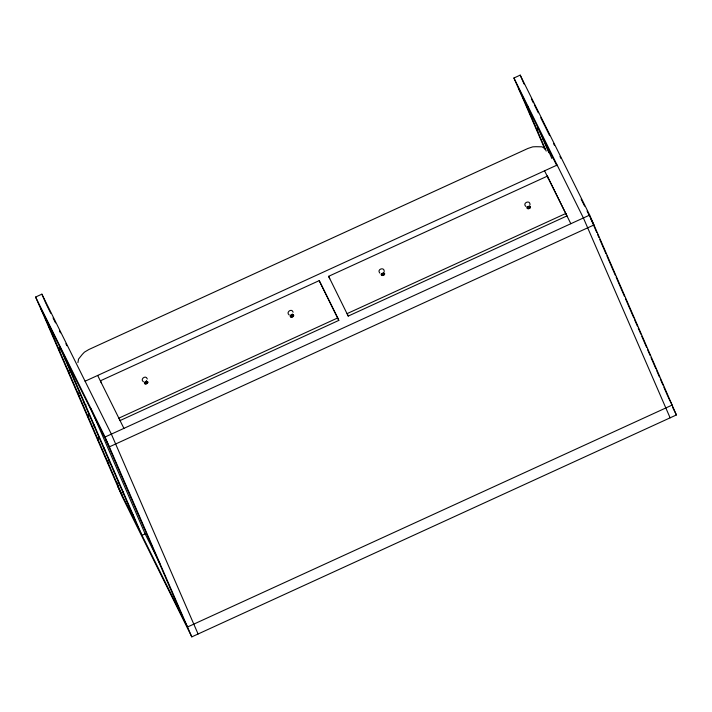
<?xml version="1.0" encoding="UTF-8"?>
<svg xmlns="http://www.w3.org/2000/svg" width="712" height="712" viewBox="0 0 712 712"><rect width="100%" height="100%" fill="white"/><g stroke="black" fill="none" stroke-linecap="round" stroke-linejoin="round"><path stroke-width="1.07" d="M384.186 271.575C384.676 266.457 376.337 269.287 379.834 273.079M530.013 204.798C530.378 199.218 521.62 203.187 526.07 206.605M77.919 362.657L78.543 359.088L82.236 354.451L84.425 352.155L88.831 349.53L527.912 148.461L532.754 146.85L535.878 146.708L542.072 146.823L545.072 148.728M587.071 211.055L593.968 224.956L109.354 446.869L39.881 306.917L35.6 297.046L41.883 294.163L111.357 434.124L198.078 634M556.864 165.754L518.202 87.87L513.922 78L520.205 75.125L589.678 215.086L676.4 414.954L191.795 636.875L122.322 496.914L40.611 308.376M85.093 381.214L557.131 165.05M337.719 317.926L118.984 418.095L120.052 420.57L338.796 320.4L337.719 317.926L319.207 280.626L100.463 380.795L101.531 383.261M328.632 276.309L547.368 176.14L566.957 215.914L348.221 316.083L328.632 276.309L329.7 278.775M565.889 213.44L347.144 313.609L348.221 316.083M35.6 297.046L105.073 436.999L589.678 215.086M145.595 533.68L142 535.326L63.849 355.19M289.259 315.042C285.343 312.399 291.893 307.691 293.13 312.221M143.432 381.819C139.516 379.176 146.067 374.476 147.304 378.998M531.383 98.888L533.359 102.866M534.347 104.851L538.29 112.79M540.746 117.747L544.689 125.695M545.063 126.442L549.62 135.618M553.562 143.557L554.55 145.542M559.97 156.462L560.949 158.447M581.152 199.146L584.605 206.097M513.922 78L583.395 217.961L670.117 417.837M668.176 397.145L672.119 405.083L187.514 627.005L118.032 487.044M672.457 407.015L676.4 414.954M544.564 170.8L570.828 223.71M338.796 320.4L319.207 280.626M97.66 375.455L123.924 428.366M46.663 305.03L50.766 313.298M53.062 317.935L55.527 322.892M59.47 330.84L60.458 332.824M65.878 343.736L66.857 345.721M159.835 563.495L145.141 533.884L90.388 407.691M590.533 218.166L596.718 232.415M597.599 234.453L598.926 237.505M599.807 239.543L605.983 253.783M606.873 255.822L615.257 275.161M616.147 277.19L624.531 296.53M625.412 298.568L633.805 317.899M634.686 319.937L637.338 326.043M638.219 328.081L640.871 334.186M641.752 336.224L646.612 347.42M647.493 349.45L650.145 355.555M651.026 357.593L655.886 368.789M656.767 370.827L659.41 376.933M660.3 378.962L662.943 385.076M663.833 387.106L667.803 396.264M520.205 75.125L524.059 84.007M542.17 136.152L551.889 158.536M538.299 128.347L548.899 152.769M522.804 97.135L546.211 151.078M518.932 89.338L544.983 149.378M547.368 176.14L548.445 178.605M105.073 436.999L191.795 636.875M105.483 439.064L183.634 619.2M41.883 294.163L46.164 304.033M59.977 347.385L138.128 527.521M44.482 316.181L122.633 496.317M383.519 273.257A1.068 0.667 -23.5 0 1 383.626 274.173A1.068 0.667 -23.5 0 1 382.273 274.663A1.068 0.667 -23.5 0 1 381.926 273.826M383.35 273.105A1.736 1.086 -23.5 0 1 384.507 274.378A1.736 1.086 -23.5 0 1 382.086 275.491A1.736 1.086 -23.5 0 1 381.783 273.826M383.287 272.954A1.736 1.086 -23.5 0 1 384.435 274.227A1.736 1.086 -23.5 0 1 382.015 275.33A1.736 1.086 -23.5 0 1 381.712 273.666M383.029 273.007A1.068 0.667 -23.5 0 1 382.068 273.452M75.018 381.748A3.453 2.697 -26.4 0 1 74.466 380.475M60.093 350.989A3.453 2.697 -26.4 0 1 59.781 347.1M95.123 427.236A3.453 2.697 -26.4 0 1 94.055 424.77M79.628 396.023A3.453 2.697 -26.4 0 1 79.317 392.134M114.089 471.816A3.453 2.697 -26.4 0 1 113.591 469.804M98.603 440.603A3.453 2.697 -26.4 0 1 98.372 437.853M146.245 381.641A1.068 0.667 -23.5 0 1 146.921 382.486A1.068 0.667 -23.5 0 1 145.328 383.065A1.068 0.667 -23.5 0 1 145.479 381.917M146.343 380.564A1.068 0.667 -23.5 0 1 145.524 381.846M146.12 381.623A1.736 1.086 -23.5 0 1 147.785 382.611A1.736 1.086 -23.5 0 1 145.399 383.946A1.736 1.086 -23.5 0 1 144.981 382.264M146.476 381.392A1.736 1.086 -23.5 0 1 147.633 382.664A1.736 1.086 -23.5 0 1 145.212 383.777A1.736 1.086 -23.5 0 1 144.91 382.113M292.32 314.864A1.068 0.667 -23.5 0 1 292.783 315.647A1.068 0.667 -23.5 0 1 291.528 316.351A1.068 0.667 -23.5 0 1 290.861 315.683M292.285 313.921A1.068 0.667 -23.5 0 1 291.608 314.971M291.35 315.06A1.068 0.667 -23.5 0 1 290.621 315.06M292.374 314.766A1.736 1.086 -23.5 0 1 293.522 316.039A1.736 1.086 -23.5 0 1 291.11 317.151A1.736 1.086 -23.5 0 1 290.808 315.487M292.303 314.615A1.736 1.086 -23.5 0 1 293.46 315.888A1.736 1.086 -23.5 0 1 291.039 316.991A1.736 1.086 -23.5 0 1 290.736 315.336M529.345 206.48A1.068 0.667 -23.5 0 1 529.399 207.459A1.068 0.667 -23.5 0 1 527.957 207.851A1.068 0.667 -23.5 0 1 527.912 206.863M529.176 206.329A1.736 1.086 -23.5 0 1 530.378 207.495A1.736 1.086 -23.5 0 1 528.162 208.741A1.736 1.086 -23.5 0 1 527.361 207.352M529.514 206.177A1.736 1.086 -23.5 0 1 530.129 207.655A1.736 1.086 -23.5 0 1 527.726 208.527A1.736 1.086 -23.5 0 1 527.539 206.889M529.016 206.044A1.068 0.667 -23.5 0 1 527.895 206.667M86.072 405.003A3.453 2.697 -26.4 0 1 84.283 402.253M69.295 373.061A3.453 2.697 -26.4 0 1 69.545 369.617M65.816 359.685A3.453 2.697 -26.4 0 1 64.748 357.219M51.041 328.757A3.453 2.697 -26.4 0 1 50.321 328.472M49.751 328.027A3.453 2.697 -26.4 0 1 49.529 325.268M124.431 494.787A3.453 2.697 -26.4 0 1 123.639 491.583M108.936 463.574A3.453 2.697 -26.4 0 1 108.624 459.676M134.203 517.304A3.453 2.697 -26.4 0 1 133.135 514.838M118.139 485.637A3.453 2.697 -26.4 0 1 118.388 482.193M104.895 449.753A3.453 2.697 -26.4 0 1 103.827 447.287M88.831 418.086A3.453 2.697 -26.4 0 1 89.08 414.642M544.137 140.647A3.453 2.697 -26.4 0 1 543.069 138.181M528.082 108.981A3.453 2.697 -26.4 0 1 527.85 106.23M537.845 131.498A3.453 2.697 -26.4 0 1 538.103 128.053"/></g></svg>
